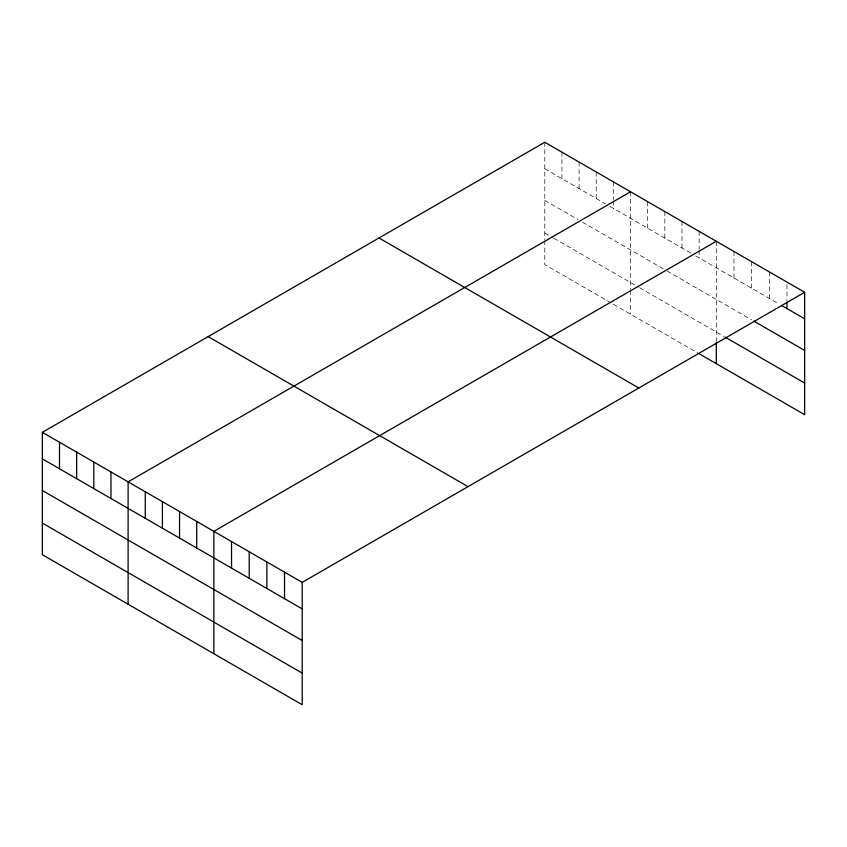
<?xml version="1.0" encoding="UTF-8"?>
<svg xmlns="http://www.w3.org/2000/svg" width="847" height="847" viewBox="0 0 847 847"><rect width="100%" height="100%" fill="white"/><g stroke="black" fill="none" stroke-linecap="round" stroke-linejoin="round"><path stroke-width="0.64" stroke-dasharray="4.24 3.18" d="M544.79 142.264L544.79 239.595M544.79 168.786L605.383 203.778M609.956 206.414L691.141 253.285M695.715 255.932L779.251 304.158M544.79 200.421L577.94 219.564M582.514 222.2L664.842 269.727M667.129 271.051L751.638 319.838M544.79 232.999L552.795 237.626M553.938 238.282L638.543 287.133M639.686 287.789L724.026 336.492M611.1 302.919L544.79 264.635L544.79 240.908M613.387 304.242L699.146 353.75M786.979 284.613L786.979 301.045M769.309 271.887L769.309 298.419M751.638 261.681L751.638 288.213M733.968 251.485L733.968 278.017M716.297 241.279L716.297 341.246M699.146 231.379L699.146 249.071M699.146 250.331L699.146 257.911M681.994 221.48L681.994 248.012M664.842 211.57L664.842 238.102M647.69 201.671L647.69 228.203M630.539 191.771L630.539 289.102M630.539 290.415L630.539 314.142M613.387 181.872L613.387 199.553M613.387 200.824L613.387 208.404M596.235 171.962L596.235 198.494M579.083 162.063L579.083 188.595M561.932 152.164L561.932 178.696"/><path stroke-width="1.27" d="M42.35 432.341L302.21 582.365L302.21 704.736L42.35 554.711L42.35 432.341L544.79 142.264L804.65 292.289L804.65 414.659L699.146 353.75M630.539 191.771L128.109 481.848L128.109 604.218M716.297 241.279L213.857 531.355L213.857 653.725M302.21 582.365L804.65 292.289M781.453 305.428L804.65 318.821M753.851 321.119L804.65 350.446M725.127 337.127L804.65 383.035M378.98 237.986L638.85 388.021M208.15 336.608L468.02 486.644M42.35 458.873L302.21 608.898M42.35 490.498L302.21 640.523M42.35 523.086L302.21 673.111M786.979 302.305L786.979 308.615M716.297 342.569L716.297 363.649M284.539 572.17L284.539 598.702M266.869 561.963L266.869 588.496M249.198 551.768L249.198 578.289M231.527 541.561L231.527 568.093M196.705 521.456L196.705 547.988M179.553 511.556L179.553 538.089M162.412 501.657L162.412 528.189M145.261 491.747L145.261 518.279M110.957 471.948L110.957 498.481M93.805 462.049L93.805 488.571M76.654 452.139L76.654 478.671M59.502 442.24L59.502 468.772"/></g></svg>
